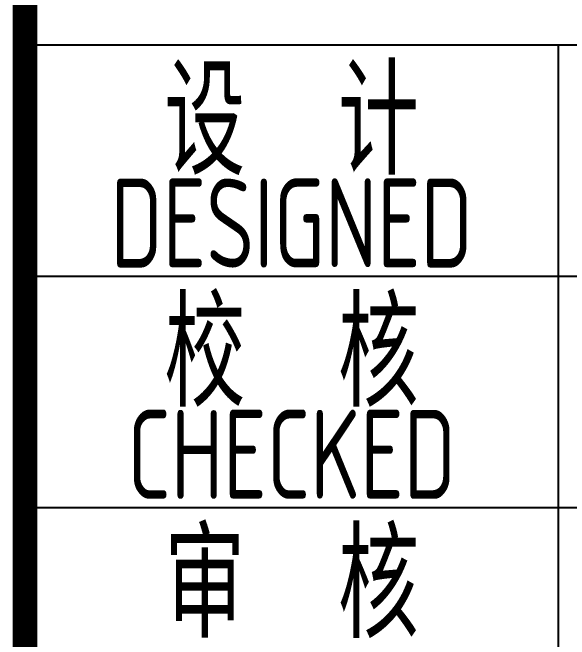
# Model space of a CAD drawing. Extents: x 1234595 to 2088511, y -80443 to 75292.
# Drawn here: x 1412707 to 1414273, y -57021 to -55259 of the extents above; entities that cross this region are included whole.
import ezdxf
from ezdxf.enums import TextEntityAlignment as Align

# ---------------------------------------------------------------- set-up
doc = ezdxf.new("R2010")
doc.units = 0
doc.header["$LTSCALE"] = 1000
doc.header["$MEASUREMENT"] = 0
doc.layers.get('0').update_dxf_attribs({"linetype": 'CONTINUOUS'})
doc.styles.add('AHD', font='sceie.shx', dxfattribs={"width": 0.7, "bigfont": 'sceic.shx'})

msp = doc.modelspace()

# ---------------------------------------------------------------- linework, layer by layer
for p, q in [((1412741.8, -55350.6), (1430741.8, -55350.6)), ((1414241.8, -58600.6), (1414241.8, -55350.6)), ((1412741.8, -56000.6), (1418241.8, -56000.6)), ((1412741.8, -56650.6), (1418241.8, -56650.6))]:
    msp.add_line(p, q)
at = {"const_width": 70}
msp.add_lwpolyline([(1412741.8, -53600.6), (1412741.8, -59600.6)], dxfattribs=at)
msp.add_lwpolyline([(1430741.8, -53600.6, 70, 70, 0), (1412741.8, -53600.6, 70, 70, 0), (1412741.8, -59600.6, 0, 0, 0)], format="xyseb")

# ---------------------------------------------------------------- texts
at = {"style": 'AHD', "width": 0.8}
for s, height, p in [('设  计', 300, (1413491.8, -55550.6)), ('设  计', 300, (1413491.8, -55550.6)), ('DESIGNED', 250, (1413491.8, -55850.6)), ('DESIGNED', 250, (1413491.8, -55850.6)), ('校  核', 300, (1413491.8, -56200.6)), ('校  核', 300, (1413491.8, -56200.6)), ('CHECKED', 250, (1413491.8, -56500.6)), ('CHECKED', 250, (1413491.8, -56500.6)), ('审  核', 300, (1413491.8, -56850.6)), ('审  核', 300, (1413491.8, -56850.6))]:
    msp.add_text(s, height=height, dxfattribs=at).set_placement(p, align=Align.MIDDLE)

doc.saveas('drawing.dxf')
